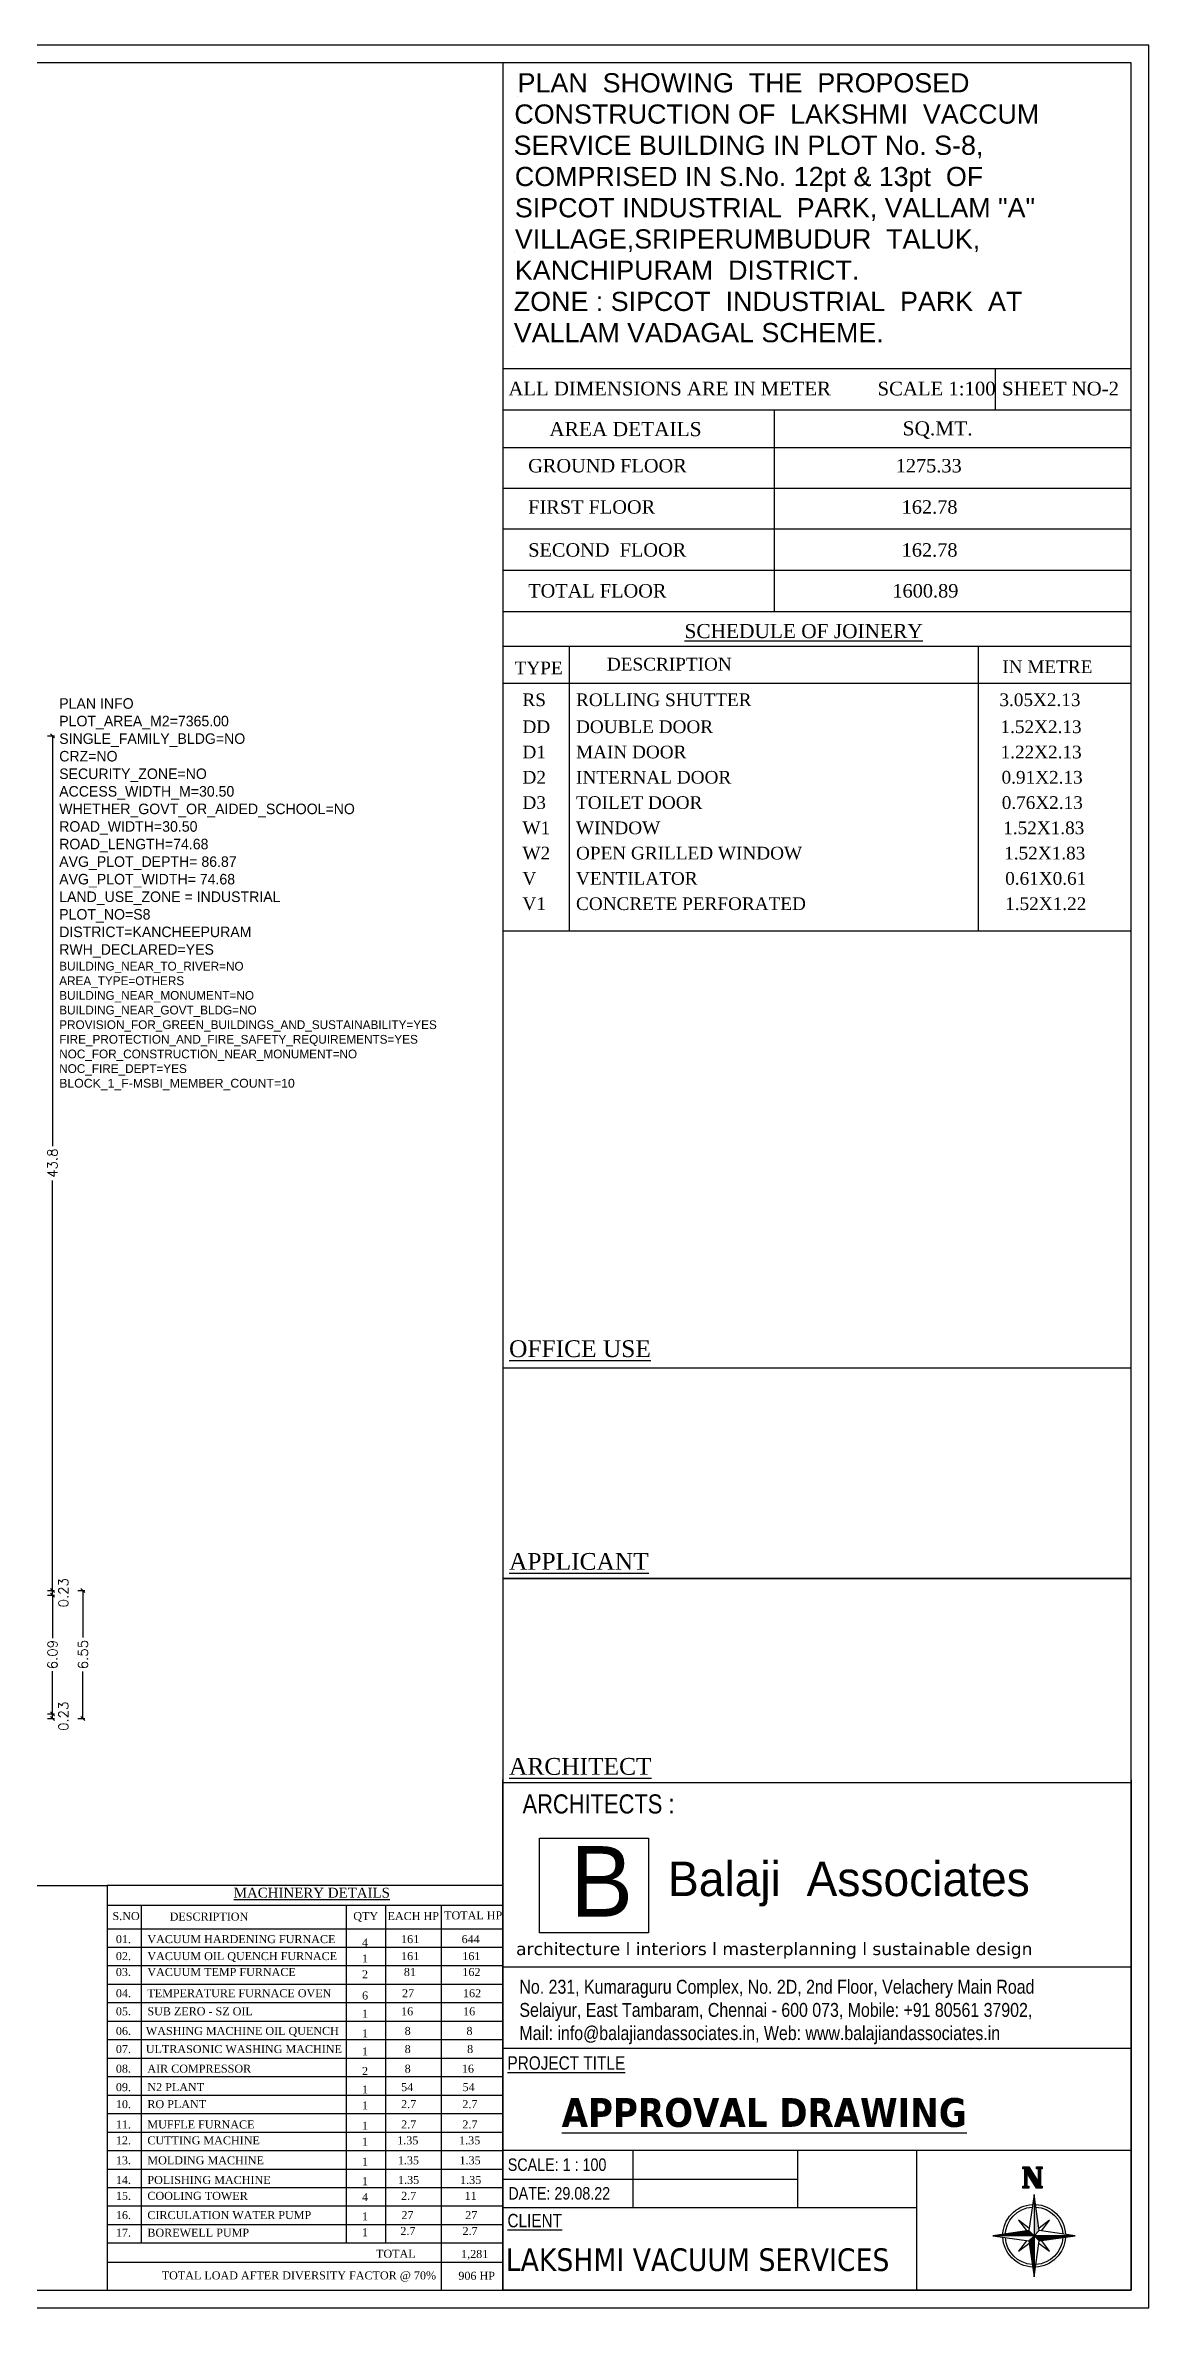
# Model space of a CAD drawing. Header units: metres. Extents: x 0 to 2856, y 0 to 1718.
# Drawn here: x 2799.3 to 2855.8, y 1574.7 to 1690.6 of the extents above; entities that cross this region are included whole.
import ezdxf
from ezdxf.enums import TextEntityAlignment as Align

# ---------------------------------------------------------------- set-up
doc = ezdxf.new("R2010")
doc.units = ezdxf.units.M
doc.header["$MEASUREMENT"] = 0
for name, color, linetype in [('COLUM', 6, 'Continuous'), ('dim', 12, 'Continuous'), ('hat', 5, 'Continuous')]:
    doc.layers.add(name, color=color, linetype=linetype)
doc.layers.add('PLAN_INFO', color=1, linetype='Continuous', plot=False)
doc.styles.add('EW', font='arialbd.ttf', dxfattribs={"height": 8})
doc.styles.add('General notes', font='ARIALN.TTF', dxfattribs={"height": 2.5})
doc.styles.add('rd', font='romand.shx')
doc.styles.add('Roman', font='times.ttf')
doc.styles.add('RT', font='romantic.ttf')
doc.styles.add('STYLE4', font='arial.ttf')
doc.dimstyles.get("Standard").update_dxf_attribs({"dimtxt": 3, "dimasz": 3, "dimexe": 1, "dimexo": 1, "dimgap": 0.09, "dimtad": 0, "dimdec": 4, "dimzin": 2, "dimdsep": 46, "dimlunit": 4, "dimtxsty": 'rd', "dimblk": 'OBLIQUE', "dimcen": 0.09, "dimclrd": 12, "dimclre": 12, "dimclrt": 5, "dimadec": 0, "dimazin": 0, "dimtfac": 1, "dimtdec": 4, "dimtix": 1, "dimtmove": 2, "dimatfit": 3, "dimfxl": 0, "dimtolj": 1, "dimtzin": 0, "dimarcsym": 0})

# ---------------------------------------------------------------- blocks, each defined once
blk = doc.blocks.new('_Oblique')
at = {"color": 0, "linetype": 'ByBlock', "lineweight": -2}
blk.add_line((-0.5, -0.5), (0.5, 0.5), dxfattribs=at)
blk = doc.blocks.new('*D98')
at = {"layer": 'Defpoints', "color": 0}
for p in [(2799.3, 1655.23), (2799.66, 1655.23), (2799.3, 1611.43)]:
    blk.add_point(p, dxfattribs=at)
at = {"layer": 'dim', "color": 12, "lineweight": -2}
for p, q in [((2799.4, 1655.23), (2799.76, 1655.23)), ((2799.66, 1655.23), (2799.66, 1634.2)), ((2799.66, 1611.43), (2799.66, 1632.45)), ((2799.4, 1611.43), (2799.76, 1611.43))]:
    blk.add_line(p, q, dxfattribs=at)
at = {"layer": 'dim', "color": 12, "lineweight": -2, "xscale": 0.2, "yscale": 0.2, "zscale": 0.2}
for p, rotation in [((2799.66, 1655.23), 90), ((2799.66, 1611.43), 270)]:
    blk.add_blockref('_Oblique', p, dxfattribs=dict(at, rotation=rotation))
at = {"layer": 'dim', "color": 7, "insert": (2799.66, 1633.33), "char_height": 0.5, "attachment_point": 5, "rotation": 90, "style": 'rd'}
blk.add_mtext('\\A1;43.8', dxfattribs=at)
blk = doc.blocks.new('*D99')
at = {"layer": 'Defpoints', "color": 0}
for p in [(2799.3, 1611.43), (2799.66, 1611.43), (2799.3, 1611.2)]:
    blk.add_point(p, dxfattribs=at)
at = {"layer": 'dim', "color": 12, "lineweight": -2}
for p, q in [((2799.4, 1611.43), (2799.76, 1611.43)), ((2799.66, 1611.2), (2799.66, 1611.43)), ((2799.4, 1611.2), (2799.76, 1611.2))]:
    blk.add_line(p, q, dxfattribs=at)
at = {"layer": 'dim', "color": 12, "lineweight": -2, "xscale": 0.2, "yscale": 0.2, "zscale": 0.2}
for p, rotation in [((2799.66, 1611.43), 90), ((2799.66, 1611.2), 270)]:
    blk.add_blockref('_Oblique', p, dxfattribs=dict(at, rotation=rotation))
at = {"layer": 'dim', "color": 7, "insert": (2800.22, 1611.32), "char_height": 0.5, "attachment_point": 5, "rotation": 90, "style": 'rd'}
blk.add_mtext('\\A1;0.23', dxfattribs=at)
blk = doc.blocks.new('*D100')
at = {"layer": 'Defpoints', "color": 0}
for p in [(2800.86, 1611.43), (2801.22, 1611.43), (2800.86, 1604.88)]:
    blk.add_point(p, dxfattribs=at)
at = {"layer": 'dim', "color": 12, "lineweight": -2}
for p, q in [((2800.96, 1611.43), (2801.32, 1611.43)), ((2801.22, 1611.43), (2801.22, 1609.02)), ((2801.22, 1604.88), (2801.22, 1607.29)), ((2800.96, 1604.88), (2801.32, 1604.88))]:
    blk.add_line(p, q, dxfattribs=at)
at = {"layer": 'dim', "color": 12, "lineweight": -2, "xscale": 0.2, "yscale": 0.2, "zscale": 0.2}
for p, rotation in [((2801.22, 1611.43), 90), ((2801.22, 1604.88), 270)]:
    blk.add_blockref('_Oblique', p, dxfattribs=dict(at, rotation=rotation))
at = {"layer": 'dim', "color": 7, "insert": (2801.22, 1608.15), "char_height": 0.5, "attachment_point": 5, "rotation": 90, "style": 'rd'}
blk.add_mtext('\\A1;6.55', dxfattribs=at)
blk = doc.blocks.new('*D101')
at = {"layer": 'Defpoints', "color": 0}
for p in [(2799.3, 1611.2), (2799.3, 1605.11), (2799.66, 1605.11)]:
    blk.add_point(p, dxfattribs=at)
at = {"layer": 'dim', "color": 12, "lineweight": -2}
for p, q in [((2799.4, 1611.2), (2799.76, 1611.2)), ((2799.66, 1611.2), (2799.66, 1609)), ((2799.66, 1605.11), (2799.66, 1607.3)), ((2799.4, 1605.11), (2799.76, 1605.11))]:
    blk.add_line(p, q, dxfattribs=at)
at = {"layer": 'dim', "color": 12, "lineweight": -2, "xscale": 0.2, "yscale": 0.2, "zscale": 0.2}
for p, rotation in [((2799.66, 1611.2), 90), ((2799.66, 1605.11), 270)]:
    blk.add_blockref('_Oblique', p, dxfattribs=dict(at, rotation=rotation))
at = {"layer": 'dim', "color": 7, "insert": (2799.66, 1608.15), "char_height": 0.5, "attachment_point": 5, "rotation": 90, "style": 'rd'}
blk.add_mtext('\\A1;6.09', dxfattribs=at)
blk = doc.blocks.new('*D102')
at = {"layer": 'Defpoints', "color": 0}
for p in [(2799.3, 1605.11), (2799.3, 1604.88), (2799.66, 1605.11)]:
    blk.add_point(p, dxfattribs=at)
at = {"layer": 'dim', "color": 12, "lineweight": -2}
for p, q in [((2799.4, 1605.11), (2799.76, 1605.11)), ((2799.4, 1604.88), (2799.76, 1604.88)), ((2799.66, 1604.88), (2799.66, 1605.11))]:
    blk.add_line(p, q, dxfattribs=at)
at = {"layer": 'dim', "color": 12, "lineweight": -2, "xscale": 0.2, "yscale": 0.2, "zscale": 0.2}
for p, rotation in [((2799.66, 1605.11), 90), ((2799.66, 1604.88), 270)]:
    blk.add_blockref('_Oblique', p, dxfattribs=dict(at, rotation=rotation))
at = {"layer": 'dim', "color": 7, "insert": (2800.22, 1604.99), "char_height": 0.5, "attachment_point": 5, "rotation": 90, "style": 'rd'}
blk.add_mtext('\\A1;0.23', dxfattribs=at)
blk = doc.blocks.new('rthjt6')
at = {"layer": 'hat'}
blk.add_hatch(color=256, dxfattribs=at).paths.add_polyline_path([(962.8, 1712.6), (966.3, 1712.6), (966.3, 1709.1), (955.7, 1709.1), (955.7, 1712.6), (959.3, 1712.6), (959.3, 1744.3), (955.7, 1744.3), (955.7, 1747.8), (966.3, 1747.8), (983.9, 1719.7), (983.9, 1744.3), (980.4, 1744.3), (980.4, 1747.8), (990.9, 1747.8), (990.9, 1744.3), (987.4, 1744.3), (987.4, 1712.6), (990.9, 1712.6), (990.9, 1709.1), (980.4, 1709.1), (962.8, 1737.2)])
blk.add_lwpolyline([(962.8, 1712.6), (966.3, 1712.6), (966.3, 1709.1), (955.7, 1709.1), (955.7, 1712.6), (959.3, 1712.6), (959.3, 1744.3), (955.7, 1744.3), (955.7, 1747.8), (966.3, 1747.8), (983.9, 1719.7), (983.9, 1744.3), (980.4, 1744.3), (980.4, 1747.8), (990.9, 1747.8), (990.9, 1744.3), (987.4, 1744.3), (987.4, 1712.6), (990.9, 1712.6), (990.9, 1709.1), (980.4, 1709.1), (962.8, 1737.2), (962.8, 1712.6)], dxfattribs=at)
blk = doc.blocks.new('*X2')
at = {"color": 0, "linetype": 'ByBlock'}
for p, q in [((-217.53, 160.5), (-217.53, 160.5)), ((-217.52, 160.498), (-217.52, 160.5)), ((-217.51, 160.497), (-217.51, 160.5)), ((-217.5, 160.496), (-217.5, 160.5)), ((-217.49, 160.494), (-217.49, 160.5)), ((-217.48, 160.493), (-217.48, 160.5)), ((-217.47, 160.491), (-217.47, 160.5)), ((-217.46, 160.49), (-217.46, 160.5)), ((-217.45, 160.488), (-217.45, 160.5)), ((-217.44, 160.487), (-217.44, 160.5)), ((-217.43, 160.486), (-217.43, 160.5)), ((-217.42, 160.484), (-217.42, 160.5)), ((-217.41, 160.483), (-217.41, 160.5)), ((-217.4, 160.481), (-217.4, 160.5)), ((-217.39, 160.48), (-217.39, 160.5)), ((-217.38, 160.478), (-217.38, 160.5)), ((-217.37, 160.477), (-217.37, 160.5)), ((-217.36, 160.476), (-217.36, 160.5)), ((-217.35, 160.474), (-217.35, 160.5)), ((-217.34, 160.473), (-217.34, 160.5)), ((-217.33, 160.471), (-217.33, 160.5)), ((-217.32, 160.47), (-217.32, 160.5)), ((-217.31, 160.468), (-217.31, 160.5)), ((-217.3, 160.467), (-217.3, 160.5)), ((-217.29, 160.466), (-217.29, 160.5)), ((-217.28, 160.464), (-217.28, 160.5)), ((-217.27, 160.463), (-217.27, 160.5)), ((-217.26, 160.461), (-217.26, 160.5)), ((-217.25, 160.46), (-217.25, 160.5)), ((-217.24, 160.458), (-217.24, 160.5)), ((-217.23, 160.457), (-217.23, 160.5)), ((-217.22, 160.456), (-217.22, 160.5)), ((-217.21, 160.454), (-217.21, 160.5)), ((-217.2, 160.453), (-217.2, 160.5)), ((-217.19, 160.451), (-217.19, 160.5)), ((-217.18, 160.45), (-217.18, 160.5)), ((-217.17, 160.448), (-217.17, 160.5)), ((-217.16, 160.447), (-217.16, 160.5)), ((-217.15, 160.446), (-217.15, 160.5)), ((-217.14, 160.444), (-217.14, 160.5)), ((-217.13, 160.443), (-217.13, 160.5)), ((-217.12, 160.441), (-217.12, 160.5)), ((-217.11, 160.44), (-217.11, 160.5)), ((-217.1, 160.438), (-217.1, 160.5)), ((-217.09, 160.441), (-217.09, 160.5)), ((-217.08, 160.451), (-217.08, 160.5)), ((-217.07, 160.461), (-217.07, 160.5)), ((-217.06, 160.471), (-217.06, 160.5)), ((-217.05, 160.481), (-217.05, 160.5)), ((-217.04, 160.491), (-217.04, 160.5))]:
    blk.add_line(p, q, dxfattribs=at)
blk = doc.blocks.new('dr')
at = {"layer": 'COLUM'}
blk.add_hatch(color=5, dxfattribs=at).paths.add_polyline_path([(975.7, 1689.9), (966.3, 1624.2), (975.7, 1614.9)])
at = {"color": 0, "linetype": 'ByBlock'}
for p, q in [((966.3, 1624.2), (975.7, 1689.9)), ((975.7, 1689.9), (975.7, 1614.9)), ((975.7, 1689.9), (985.1, 1624.2)), ((900.7, 1614.9), (966.3, 1624.2)), ((900.7, 1614.9), (975.7, 1614.9)), ((966.3, 1605.5), (900.7, 1614.9)), ((975.7, 1614.9), (966.3, 1624.2)), ((966.3, 1605.5), (975.7, 1614.9)), ((975.7, 1614.9), (985.1, 1624.2)), ((975.7, 1614.9), (1050.7, 1614.9)), ((975.7, 1614.9), (975.7, 1539.9)), ((985.1, 1605.5), (975.7, 1614.9)), ((985.1, 1624.2), (1050.7, 1614.9)), ((1050.7, 1614.9), (985.1, 1605.5)), ((975.7, 1539.9), (966.3, 1605.5)), ((985.1, 1605.5), (975.7, 1539.9))]:
    blk.add_line(p, q, dxfattribs=at)
at = {"color": 5}
for p, q in [((947.6, 1643), (966.3, 1628.9)), ((961.6, 1624.2), (947.6, 1643)), ((985.1, 1628.9), (1003.8, 1643)), ((1003.8, 1643), (989.8, 1624.2)), ((947.6, 1586.7), (961.6, 1605.5)), ((966.3, 1600.8), (947.6, 1586.7)), ((1003.8, 1586.7), (985.1, 1600.8)), ((989.8, 1605.5), (1003.8, 1586.7))]:
    blk.add_line(p, q, dxfattribs=at)
at = {"color": 0, "linetype": 'ByBlock'}
for radius, start, end in [(57, 92.5891, 177.4109), (52.4, 93.5464, 176.4536), (57, 0, 87.4109), (52.4, 0, 86.4536), (57, 182.5891, 267.4109), (52.4, 183.5464, 266.4536), (57, 272.5891, 357.4109), (52.4, 273.5464, 356.4536)]:
    blk.add_arc((975.7, 1614.9), radius, start, end, dxfattribs=at)
at = {"color": 1, "xscale": 150, "yscale": 150, "zscale": 150}
blk.add_blockref('*X2', (33530.4, -22460.1), dxfattribs=at)
at = {"color": 1, "xscale": 150, "yscale": 150, "zscale": 150, "rotation": 90}
blk.add_blockref('*X2', (25050.7, 34169.6), dxfattribs=at)
at = {"color": 4, "xscale": 150, "yscale": 150, "zscale": 150, "rotation": 180}
blk.add_blockref('*X2', (-31579, 25689.9), dxfattribs=at)

msp = doc.modelspace()

# ---------------------------------------------------------------- linework, layer by layer
for p, q in [((2822.725, 1689.708), (2822.725, 1575.588)), ((2822.725, 1674.045), (2854.92, 1674.045)), ((2847.957, 1674.045), (2847.957, 1671.935)), ((2822.725, 1671.935), (2854.92, 1671.935)), ((2836.626, 1671.935), (2836.626, 1661.603)), ((2822.725, 1670.007), (2836.626, 1670.007)), ((2836.626, 1670.007), (2854.92, 1670.007)), ((2822.725, 1667.924), (2836.626, 1667.924)), ((2836.626, 1667.924), (2854.92, 1667.924)), ((2822.725, 1665.84), (2854.92, 1665.84)), ((2822.725, 1663.716), (2836.626, 1663.716)), ((2836.626, 1663.716), (2854.92, 1663.716)), ((2822.725, 1661.603), (2854.92, 1661.603)), ((2822.725, 1659.827), (2854.92, 1659.827)), ((2826.126, 1659.827), (2826.126, 1645.24)), ((2847.078, 1659.827), (2847.078, 1645.24)), ((2822.725, 1657.925), (2854.92, 1657.925)), ((2822.725, 1645.24), (2854.92, 1645.24)), ((2822.725, 1622.841), (2854.92, 1622.841)), ((2854.92, 1612.054), (2822.725, 1612.054)), ((2822.725, 1612.054), (2854.92, 1612.054)), ((2822.725, 1575.588), (2822.725, 1601.74)), ((2822.725, 1601.591), (2854.92, 1601.591)), ((2854.92, 1601.74), (2854.92, 1575.588)), ((2824.618, 1593.894), (2824.618, 1598.746)), ((2824.618, 1598.746), (2830.198, 1598.746)), ((2830.198, 1598.746), (2830.198, 1593.894)), ((2690.147, 1596.323), (2802.459, 1596.323)), ((2802.459, 1596.334), (2822.725, 1596.334)), ((2802.459, 1596.334), (2802.459, 1575.588)), ((2802.459, 1595.318), (2822.725, 1595.318)), ((2804.204, 1595.318), (2804.204, 1578.003)), ((2814.707, 1595.318), (2814.707, 1578.003)), ((2816.72, 1595.318), (2816.72, 1578.003)), ((2819.569, 1595.318), (2819.569, 1575.588)), ((2822.725, 1596.334), (2822.725, 1576.463)), ((2802.459, 1594.107), (2822.725, 1594.107)), ((2802.459, 1593.16), (2822.725, 1593.16)), ((2830.198, 1593.894), (2824.618, 1593.894)), ((2802.459, 1592.213), (2822.725, 1592.213)), ((2822.725, 1592.147), (2854.92, 1592.147)), ((2802.459, 1591.265), (2822.725, 1591.265)), ((2802.459, 1590.318), (2822.725, 1590.318)), ((2802.459, 1589.371), (2822.725, 1589.371)), ((2802.459, 1588.423), (2822.725, 1588.423)), ((2802.459, 1587.476), (2822.725, 1587.476)), ((2822.725, 1587.981), (2854.92, 1587.981)), ((2802.459, 1586.529), (2822.725, 1586.529)), ((2802.459, 1585.581), (2822.725, 1585.581)), ((2802.459, 1584.634), (2822.725, 1584.634)), ((2802.459, 1583.687), (2822.725, 1583.687)), ((2802.459, 1582.74), (2822.725, 1582.74)), ((2822.725, 1582.761), (2854.92, 1582.761)), ((2829.413, 1579.799), (2829.413, 1582.761)), ((2837.844, 1579.799), (2837.844, 1582.761)), ((2843.922, 1582.761), (2843.922, 1575.588)), ((2802.459, 1581.792), (2822.725, 1581.792)), ((2802.459, 1580.845), (2822.725, 1580.845)), ((2822.725, 1581.267), (2837.844, 1581.267)), ((2802.459, 1579.898), (2822.725, 1579.898)), ((2843.922, 1579.799), (2822.725, 1579.799)), ((2802.459, 1578.95), (2822.725, 1578.95)), ((2802.459, 1578.003), (2822.725, 1578.003)), ((2802.459, 1577.011), (2822.725, 1577.011)), ((2802.459, 1575.588), (2822.725, 1575.588)), ((2854.92, 1575.588), (2822.725, 1575.588))]:
    msp.add_line(p, q)
at = {"color": 30}
for points in [[(2689.318, 1574.683), (2855.825, 1574.683), (2855.825, 1690.613), (2689.318, 1690.613)], [(2690.223, 1575.588), (2854.92, 1575.588), (2854.92, 1689.708), (2690.223, 1689.708), (2690.223, 1575.588)]]:
    msp.add_lwpolyline(points, close=True, dxfattribs=at)

# ---------------------------------------------------------------- block references
at = {"xscale": 0.0281596917805802, "yscale": 0.0281596917805802, "zscale": 0.0281596917805802, "rotation": 180}
msp.add_blockref('rthjt6', (2877.285, 1630.035), dxfattribs=at)
at = {"xscale": -0.0281596917805802, "yscale": 0.0281596917805802, "zscale": 0.0281596917805802}
msp.add_blockref('dr', (2877.426, 1532.896), dxfattribs=at)

# ---------------------------------------------------------------- texts
for s, height, style, p in [('%%u%%UPLAN  SHOWING  THE  PROPOSED', 0.98442, 'STYLE4', (2823.49, 1688.196)), ('%%u%%UCONSTRUCTION OF  LAKSHMI  VACCUM ', 0.98442, 'STYLE4', (2823.323, 1686.596)), ('SERVICE BUILDING IN PLOT No. S-8, ', 0.98442, 'STYLE4', (2823.284, 1684.996)), ('%%u%%UCOMPRISED IN S.No. 12pt & 13pt  OF  ', 0.98442, 'STYLE4', (2823.349, 1683.396)), ('%%u%%USIPCOT INDUSTRIAL  PARK, VALLAM "A" ', 0.98442, 'STYLE4', (2823.349, 1681.796)), ('%%u%%UVILLAGE,SRIPERUMBUDUR  TALUK,', 0.98442, 'STYLE4', (2823.349, 1680.196)), ('KANCHIPURAM  DISTRICT.', 0.98442, 'STYLE4', (2823.349, 1678.596)), ('%%u%%UZONE : SIPCOT  INDUSTRIAL  PARK  AT ', 0.98442, 'STYLE4', (2823.295, 1676.996)), ('%%u%%UVALLAM VADAGAL SCHEME.', 0.98442, 'STYLE4', (2823.295, 1675.396)), ('ALL DIMENSIONS ARE IN METER         SCALE 1:100', 0.70326, 'Roman', (2823.019, 1672.67)), ('SHEET NO-2', 0.7033, 'Roman', (2848.31, 1672.67)), ('AREA DETAILS', 0.72352, 'Roman', (2825.113, 1670.583)), ('SQ.MT.', 0.7235, 'Roman', (2843.218, 1670.621)), ('GROUND FLOOR', 0.68907, 'RT', (2824.032, 1668.724)), ('1275.33', 0.6891, 'RT', (2842.86, 1668.724)), ('FIRST FLOOR', 0.68907, 'RT', (2824.032, 1666.61)), ('162.78', 0.6891, 'RT', (2843.165, 1666.61)), ('SECOND  FLOOR', 0.68907, 'RT', (2824.032, 1664.408)), ('162.78', 0.6891, 'RT', (2843.165, 1664.408)), ('TOTAL FLOOR', 0.68907, 'RT', (2824.032, 1662.314)), ('1600.89', 0.6891, 'RT', (2842.69, 1662.314)), ('%%USCHEDULE OF JOINERY', 0.72352, 'Roman', (2832.042, 1660.235)), ('DESCRIPTION', 0.65134, 'RT', (2828.065, 1658.574)), ('IN METRE', 0.6513, 'RT', (2848.321, 1658.44)), ('RS', 0.6513, 'RT', (2823.738, 1656.75)), ('ROLLING SHUTTER ', 0.65134, 'RT', (2826.482, 1656.75)), ('3.05X2.13', 0.6513, 'RT', (2848.174, 1656.75)), ('DD', 0.6513, 'RT', (2823.738, 1655.368)), ('DOUBLE DOOR', 0.65134, 'RT', (2826.482, 1655.368)), ('1.52X2.13', 0.6513, 'RT', (2848.231, 1655.368)), ('D1', 0.6513, 'RT', (2823.738, 1654.073)), ('MAIN DOOR', 0.6513, 'RT', (2826.482, 1654.073)), ('1.22X2.13', 0.6513, 'RT', (2848.235, 1654.073)), ('D2', 0.6513, 'RT', (2823.738, 1652.778)), ('INTERNAL DOOR', 0.65134, 'RT', (2826.482, 1652.778)), ('0.91X2.13', 0.6513, 'RT', (2848.285, 1652.778)), ('D3', 0.6513, 'RT', (2823.738, 1651.482)), ('TOILET DOOR', 0.65134, 'RT', (2826.482, 1651.482)), ('0.76X2.13', 0.6513, 'RT', (2848.294, 1651.482)), ('W1', 0.6513, 'RT', (2823.738, 1650.187)), ('WINDOW', 0.6513, 'RT', (2826.482, 1650.187)), ('1.52X1.83', 0.6513, 'RT', (2848.37, 1650.187)), ('W2', 0.6513, 'RT', (2823.738, 1648.892)), ('OPEN GRILLED WINDOW', 0.65134, 'RT', (2826.482, 1648.892)), ('1.52X1.83', 0.6513, 'RT', (2848.42, 1648.892)), ('V', 0.651, 'RT', (2823.738, 1647.597)), ('VENTILATOR', 0.6513, 'RT', (2826.482, 1647.597)), ('0.61X0.61', 0.6513, 'RT', (2848.471, 1647.597)), ('V1', 0.6513, 'RT', (2823.738, 1646.302)), ('CONCRETE PERFORATED ', 0.65134, 'RT', (2826.482, 1646.302)), ('1.52X1.22', 0.6513, 'RT', (2848.471, 1646.302)), ('%%UOFFICE USE', 0.86133, 'Roman', (2823.051, 1623.395)), ('%%UAPPLICANT', 0.86133, 'Roman', (2823.051, 1612.495)), ('%%UARCHITECT', 0.86133, 'Roman', (2823.051, 1601.992)), (' %%UMACHINERY DETAILS', 0.50604, 'Roman', (2808.753, 1595.697)), ('DESCRIPTION', 0.41, 'RT', (2805.663, 1594.521)), ('TOTAL HP', 0.41, 'RT', (2819.725, 1594.585)), ('01.', 0.41, 'RT', (2802.908, 1593.367)), ('02.', 0.41, 'RT', (2802.908, 1592.497)), ('VACUUM HARDENING FURNACE', 0.41, 'RT', (2804.521, 1593.367)), ('VACUUM OIL QUENCH FURNACE', 0.41, 'RT', (2804.521, 1592.497)), ('4', 0.41, 'RT', (2815.518, 1593.192)), ('161', 0.41, 'RT', (2817.521, 1593.367)), ('161', 0.41, 'RT', (2817.521, 1592.497)), ('644', 0.41, 'RT', (2820.621, 1593.367)), ('161', 0.41, 'RT', (2820.657, 1592.497)), ('03.', 0.41, 'RT', (2802.908, 1591.682)), ('VACUUM TEMP FURNACE', 0.41, 'RT', (2804.521, 1591.682)), ('2', 0.41, 'RT', (2815.518, 1591.562)), ('1', 0.41, 'RT', (2815.518, 1592.377)), ('81', 0.41, 'RT', (2817.663, 1591.682)), ('162', 0.41, 'RT', (2820.659, 1591.682)), ('04.', 0.41, 'RT', (2802.908, 1590.596)), ('TEMPERATURE FURNACE OVEN', 0.41, 'RT', (2804.521, 1590.596)), ('6', 0.41, 'RT', (2815.518, 1590.476)), ('27', 0.41, 'RT', (2817.568, 1590.596)), ('162', 0.41, 'RT', (2820.691, 1590.596)), ('05.', 0.41, 'RT', (2802.908, 1589.668)), ('SUB ZERO - SZ OIL', 0.41, 'RT', (2804.521, 1589.668)), ('1', 0.41, 'RT', (2815.518, 1589.547)), ('16', 0.41, 'RT', (2817.521, 1589.668)), ('16', 0.41, 'RT', (2820.697, 1589.668)), ('06.', 0.41, 'RT', (2802.908, 1588.663)), ('WASHING MACHINE OIL QUENCH', 0.41, 'RT', (2804.441, 1588.663)), ('1', 0.41, 'RT', (2815.518, 1588.543)), ('8', 0.41, 'RT', (2817.703, 1588.663)), ('8', 0.41, 'RT', (2820.868, 1588.663)), ('07.', 0.41, 'RT', (2802.908, 1587.734)), ('08.', 0.41, 'RT', (2802.908, 1586.73)), ('ULTRASONIC WASHING MACHINE ', 0.41, 'RT', (2804.441, 1587.734)), ('AIR COMPRESSOR', 0.41, 'RT', (2804.521, 1586.73)), ('1', 0.41, 'RT', (2815.518, 1587.613)), ('8', 0.41, 'RT', (2817.703, 1587.734)), ('8', 0.41, 'RT', (2817.703, 1586.73)), ('16', 0.41, 'RT', (2820.635, 1586.73)), ('8', 0.41, 'RT', (2820.9, 1587.734)), ('09.', 0.41, 'RT', (2802.908, 1585.782)), ('N2 PLANT', 0.41, 'RT', (2804.521, 1585.782)), ('2', 0.41, 'RT', (2815.518, 1586.609)), ('1', 0.41, 'RT', (2815.518, 1585.662)), ('54', 0.41, 'RT', (2817.521, 1585.782)), ('54', 0.41, 'RT', (2820.672, 1585.782)), ('10.', 0.41, 'RT', (2802.908, 1584.912)), ('RO PLANT', 0.41, 'RT', (2804.521, 1584.912)), ('1', 0.41, 'RT', (2815.518, 1584.847)), ('2.7', 0.41, 'RT', (2817.521, 1584.912)), ('2.7', 0.41, 'RT', (2820.657, 1584.912)), ('11.', 0.41, 'RT', (2802.908, 1583.87)), ('MUFFLE FURNACE', 0.41, 'RT', (2804.521, 1583.87)), ('1', 0.41, 'RT', (2815.518, 1583.805)), ('2.7', 0.41, 'RT', (2817.521, 1583.87)), ('2.7', 0.41, 'RT', (2820.659, 1583.87)), ('12.', 0.41, 'RT', (2802.908, 1583.055)), ('13.', 0.41, 'RT', (2802.908, 1582.032)), ('MOLDING MACHINE', 0.41, 'RT', (2804.521, 1582.032)), ('CUTTING MACHINE', 0.41, 'RT', (2804.521, 1583.055)), ('1', 0.41, 'RT', (2815.518, 1582.99)), ('1.35', 0.41, 'RT', (2817.323, 1583.055)), ('1.35', 0.41, 'RT', (2817.354, 1582.032)), ('1.35', 0.41, 'RT', (2820.493, 1583.055)), ('1.35', 0.41, 'RT', (2820.511, 1582.032)), ('14.', 0.41, 'RT', (2802.908, 1581.027)), ('POLISHING MACHINE', 0.41, 'RT', (2804.521, 1581.027)), ('1', 0.41, 'RT', (2815.518, 1581.968)), ('1', 0.41, 'RT', (2815.518, 1580.964)), ('1.35', 0.41, 'RT', (2817.362, 1581.027)), ('1.35', 0.41, 'RT', (2820.543, 1581.027)), ('SCALE: 1 : 100', 0.64007, 'General notes', (2822.985, 1581.695)), ('15.', 0.41, 'RT', (2802.908, 1580.212)), ('COOLING TOWER ', 0.41, 'RT', (2804.521, 1580.212)), ('4', 0.41, 'RT', (2815.518, 1580.149)), ('2.7', 0.41, 'RT', (2817.521, 1580.212)), ('11', 0.41, 'RT', (2820.776, 1580.212)), ('16.', 0.41, 'RT', (2802.908, 1579.226)), ('CIRCULATION WATER PUMP', 0.41, 'RT', (2804.521, 1579.226)), ('1', 0.41, 'RT', (2815.518, 1579.164)), ('27', 0.41, 'RT', (2817.537, 1579.226)), ('27', 0.41, 'RT', (2820.808, 1579.226)), ('17.', 0.41, 'RT', (2802.908, 1578.325)), ('BOREWELL PUMP ', 0.41, 'RT', (2804.521, 1578.325)), ('1', 0.41, 'RT', (2815.518, 1578.349)), ('2.7', 0.41, 'RT', (2817.481, 1578.411)), ('2.7', 0.41, 'RT', (2820.668, 1578.411)), ('TOTAL', 0.41, 'RT', (2816.236, 1577.247)), ('1,281', 0.41, 'RT', (2820.593, 1577.233)), ('TOTAL LOAD AFTER DIVERSITY FACTOR @ 70%%%', 0.41, 'RT', (2805.256, 1576.136)), ('906 HP', 0.41, 'RT', (2820.454, 1576.116))]:
    msp.add_text(s, height=height, dxfattribs=dict(style=style)).set_placement(p)
at = {"style": 'RT'}
for s, height, p in [('TYPE', 0.6513, (2824.568, 1658.382)), ('S.NO', 0.41, (2803.43, 1594.549)), ('QTY', 0.41, (2815.708, 1594.549)), ('EACH HP', 0.41, (2818.143, 1594.549))]:
    msp.add_text(s, height=height, dxfattribs=at).set_placement(p, align=Align.CENTER)
at = {"ltscale": 5, "attachment_point": 1, "style": 'General notes'}
for s, insert, char_height, width in [('{\\C0;ARCHITECTS :}', (2823.742, 1600.988, -32.007), 0.97916, 19.71621), ('{\\fTw Cen MT|b0|i0|c0|p34;\\C0;B}', (2826.18, 1598.338, -118.101), 3.61297, 72.75061), ('{\\fTw Cen MT|b0|i0|c0|p34;\\C0;Balaji  Associates}', (2831.194, 1597.545, -57.816), 1.76872, 35.61486), ('{\\fVerdana|b0|i0|c0|p34;architecture \\C0;l\\C7; interiors \\C0;l\\C7; masterplanning\\C0; l \\C7;sustainable design}', (2823.411, 1593.39, 14.207), 0.638216, 36.45908), ('{\\LPROJECT TITLE}', (2822.969, 1587.568), 0.68669, 13.82715), ('DATE: 29.08.22', (2823.014, 1580.865), 0.64007, 5.67537), ('{\\LCLIENT}', (2822.969, 1579.493), 0.6867, 13.82715)]:
    msp.add_mtext(s, dxfattribs=dict(at, insert=insert, char_height=char_height, width=width))
at = {"insert": (2823.582, 1591.487), "char_height": 0.712034, "width": 26.81101, "attachment_point": 1}
msp.add_mtext('\\pt0.86526;{\\fArial Narrow|b0|i0|c0|p34;No. 231, Kumaraguru Complex, No. 2D, 2nd Floor, Velachery Main Road Selaiyur, East Tambaram, Chennai - 600 073, Mobile: +91 80561 37902, \\PMail: info@balajiandassociates.in, Web: www.balajiandassociates.in}', dxfattribs=at)
at = {"insert": (2825.747, 1585.428), "char_height": 1.4783, "attachment_point": 1}
msp.add_mtext_dynamic_manual_height_columns('{\\fTahoma|b1|i0|c0|p34;\\LAPPROVAL DRAWING}', width=661.81961, gutter_width=1.15, heights=[0], dxfattribs=at)
at = {"insert": (2822.883, 1577.726, 702.074), "char_height": 1.15895, "width": 33.18563, "attachment_point": 1, "style": 'EW'}
msp.add_mtext('{\\fTahoma|b0|i0|c0|p34;LAKSHMI VACUUM SERVICES}', dxfattribs=at)
at = {"layer": 'PLAN_INFO', "insert": (2800.004, 1657.155), "char_height": 0.54, "width": 36.17558, "attachment_point": 1}
msp.add_mtext('PLAN INFO\\PPLOT_AREA_M2=7365.00\\PSINGLE_FAMILY_BLDG=NO\\PCRZ=NO\\PSECURITY_ZONE=NO\\PACCESS_WIDTH_M=30.50\\PWHETHER_GOVT_OR_AIDED_SCHOOL=NO\\PROAD_WIDTH=30.50\\PROAD_LENGTH=74.68\\PAVG_PLOT_DEPTH= 86.87\\PAVG_PLOT_WIDTH= 74.68\\PLAND_USE_ZONE = INDUSTRIAL\\PPLOT_NO=S8 \\PDISTRICT=KANCHEEPURAM\\PRWH_DECLARED=YES\\P{\\H0.83333x;BUILDING_NEAR_TO_RIVER=NO\\PAREA_TYPE=OTHERS\\PBUILDING_NEAR_MONUMENT=NO\\PBUILDING_NEAR_GOVT_BLDG=NO\\PPROVISION_FOR_GREEN_BUILDINGS_AND_SUSTAINABILITY=YES\\PFIRE_PROTECTION_AND_FIRE_SAFETY_REQUIREMENTS=YES\\PNOC_FOR_CONSTRUCTION_NEAR_MONUMENT=NO\\PNOC_FIRE_DEPT=YES\\P\\fHelvetica|b0|i0|c0|p32;BLOCK_1_F-MSBI_MEMBER_COUNT=10}', dxfattribs=at)

# ---------------------------------------------------------------- dimensions: what is measured, and where the dimension line sits
at = {"layer": 'dim'}
for base, p1, p2, angle, picture, middle in [((2799.658, 1655.226), (2799.299, 1611.43), (2799.299, 1655.226), 270, '*D98', (2799.658, 1633.328)), ((2801.224, 1611.431), (2800.865, 1604.878), (2800.865, 1611.431), 270, '*D100', (2801.224, 1608.154)), ((2799.658, 1605.108), (2799.299, 1611.201), (2799.299, 1605.108), 90, '*D101', (2799.658, 1608.154))]:
    dim = msp.add_linear_dim(base=base, p1=p1, p2=p2, angle=angle, dimstyle='Standard', override={"dimscale": 0.1, "dimtxt": 5, "dimasz": 2, "dimgap": 1, "dimdec": 2, "dimzin": 8, "dimlunit": 2, "dimpost": '\\X', "dimclrt": 7, "dimtdec": 2, "dimtofl": 0, "dimfxl": 0.18, "dimarcsym": 1}, dxfattribs=at)
    dim.commit()
    dim.dimension.update_dxf_attribs({"geometry": picture, "text_midpoint": middle})
for base, p1, p2, picture, middle in [((2799.658, 1611.43), (2799.299, 1611.201), (2799.299, 1611.43), '*D99', (2800.216, 1611.315)), ((2799.658, 1605.108), (2799.299, 1604.879), (2799.299, 1605.108), '*D102', (2800.216, 1604.993))]:
    dim = msp.add_linear_dim(base=base, p1=p1, p2=p2, angle=270, dimstyle='Standard', override={"dimscale": 0.1, "dimtxt": 5, "dimasz": 2, "dimgap": 1, "dimdec": 2, "dimzin": 8, "dimlunit": 2, "dimpost": '\\X', "dimclrt": 7, "dimtdec": 2, "dimtofl": 0, "dimfxl": 0.18, "dimarcsym": 1}, dxfattribs=at)
    dim.commit()
    dim.dimension.update_dxf_attribs({"geometry": picture, "text_midpoint": middle, "dimtype": 160})

doc.saveas('drawing.dxf')
